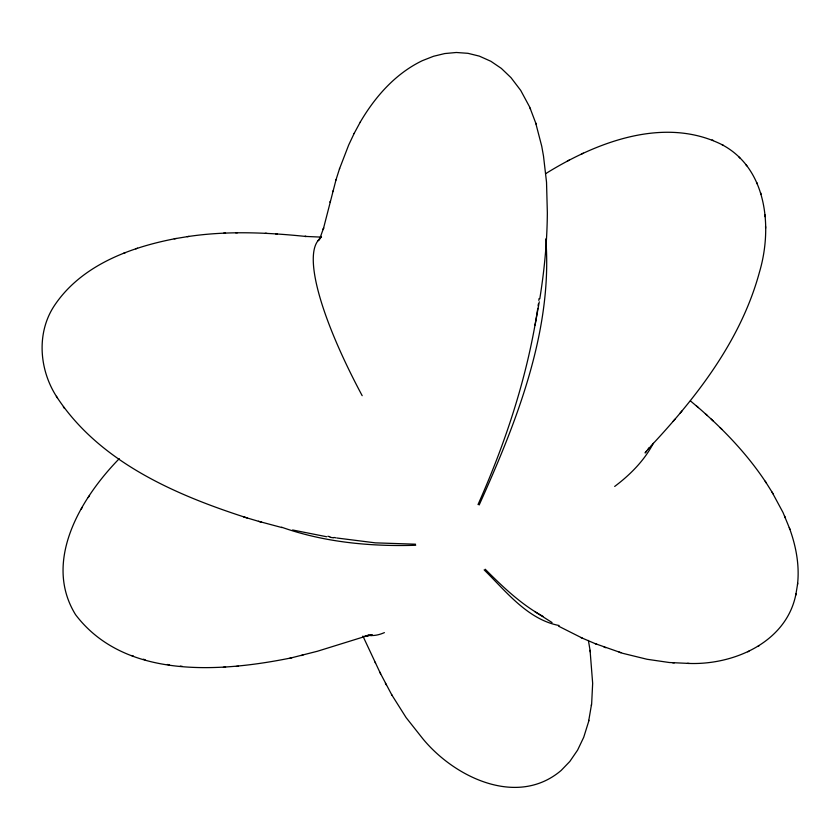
<?xml version="1.0" encoding="UTF-8"?>
<svg xmlns="http://www.w3.org/2000/svg" width="840" height="840" viewBox="0 0 840 840"><rect width="100%" height="100%" fill="white"/><g stroke="black" fill="none" stroke-linecap="round" stroke-linejoin="round"><path stroke-width="1.26" d="M797.496 584.609C799.732 565.32 795.963 545.706 789.264 527.625M538.828 300.373L539.038 298.62M391.534 694.491L406.108 717.591L422.751 738.654C454.409 777.347 517.377 807.734 561.183 770.427L569.835 761.45L577.595 750.12L583.726 737.258L588.525 721.907L591.654 703.678L592.662 683.298L590.058 650.297M538.135 305.707L538.377 303.923M537.758 308.406C527.499 376.236 505.858 441.998 478.023 504.567M687.414 663.369C732.784 665.626 786.692 642.663 795.984 593.796M539.784 298.809C544.373 270.333 547.155 241.49 547.344 212.646L546.525 182.196L543.501 156.103L541.748 146.265L535.689 122.955M795.753 595.235L797.738 583.159M588.703 721.13L588.851 720.29M591.381 705.505L591.528 704.624M539.28 301.802L535.08 325.091M336.074 179.571L323.201 229.541L323.673 227.829L319.316 239.935M332.63 191.741L332.808 191.027M329.942 202.157L330.141 201.401M339.455 168.966L348.673 145.036L354.239 133.266M335.885 180.18L339.633 168.409M479.168 504.977C516.285 422.531 552.962 330.992 545.8 238.917M360.234 122.199L360.339 121.979C375.165 96.673 395.546 73.511 422.363 60.659L433.556 56.27L444.738 53.56L456.341 52.49L467.943 53.319L479.356 56.133L490.875 61.288L501.333 68.397L510.993 77.648L520.716 90.416L529.641 106.974L536.141 124.131M354.092 133.539L360.339 121.979M119.27 458.661C81.102 497.742 42.556 561.099 75.537 614.639C124.677 679.581 220.784 672.294 291.869 657.762M81.102 509.261L82.404 507.15M88.273 497.532L89.544 495.464M320.859 237.027L321.3 236.397L317.782 241.007M647.85 449.516L649.173 447.794M649.803 447.174L645.089 452.949L646.496 451.238M650.601 446.355C697.515 396.218 741.258 339.402 759.476 272.076C772.601 227.819 767.172 168.63 722.075 144.722M673.228 421.239L674.94 419.244M680.19 413.06L681.954 410.991M545.549 173.733C596.82 141.834 665.458 115.437 723.429 145.383M747.758 651.84L748.976 651.189M758.131 646.244L759.392 645.561M567.347 161.028L569.174 160.125M581.322 154.13L583.307 153.153M176.232 238.476C130.589 247.097 81.732 265.041 54.684 305.172C35.879 333.007 39.249 370.902 57.529 398.066M123.511 253.344L125.36 252.672M135.755 248.84L137.519 248.199M289.842 658.235L317.363 651.263L368.445 635.408L364.833 636.226L371.259 634.988M301.119 655.557L303.009 655.106M366.019 635.996L372.372 634.767M187.152 236.68C226.548 230.654 266.637 232.407 306.127 236.492L304.857 236.387L320.691 237.101M174.248 238.802L189.021 236.376M320.628 237.29L321.489 237.153M367.983 635.387L369.054 635.303M223.398 667.275L225.603 667.128M236.418 666.425L238.518 666.278M415.685 545.275C370.482 546.641 324.502 542.356 281.652 527.216M223.629 233.163L225.55 233.111M235.704 232.806L237.489 232.754M415.58 544.204L375.333 542.85L336.998 538.02M367.028 635.46L371.627 635.523M559.094 625.517C527.499 619.458 505.995 591.245 484.144 569.888M595.161 643.639L622.787 653.331L647.021 659.264L669.27 662.508L689.178 663.442M672.683 662.792L674.321 662.855M265.262 233.289L266.952 233.394M275.699 233.909L277.274 234.003M167.391 664.493L169.491 664.755M180.296 666.12L182.311 666.372M330.026 537.285L333.501 537.81M326.571 536.729L292.582 529.977M333.921 537.464L335.969 537.841M327.842 536.288L329.868 536.687M281.988 527.583L258.437 521.283M56.364 396.302C98.952 461.874 175.297 494.876 247.086 517.933M243.6 516.905L261.692 522.249M131.586 655.505L133.465 656.093M143.335 659.211L145.152 659.778M604.086 647.136L605.776 647.703M619.07 652.124L620.949 652.754M558.516 626.147L582.404 638.179M580.766 637.476L597.009 644.427M712.11 139.902L713.433 140.553M543.081 616.424C521.083 604.401 502.761 586.856 485.195 569.226M552.058 622.545L534.629 611.499M690.417 400.89L698.365 407.62M696.433 405.909C722.788 428.589 747.232 453.925 766.364 483.074M705.4 413.826L707.396 415.58M711.218 419.108L713.045 420.872M720.143 427.686L722.022 429.492M738.958 157.007L739.935 158.088M745.92 164.777L746.907 165.869M63.326 406.749L64.47 408.481M772.013 492.072L783.058 512.568L789.989 529.431M765.188 481.215L773.199 493.952M386.306 684.925L385.371 683.183M391.997 695.3L380.216 672.987L362.911 636.079M380.688 673.922L379.754 672.01M375.081 662.183L375.564 663.191M784.697 516.201L785.411 517.996M530.093 108.066L530.534 109.221M756.84 182.606L757.386 184.076M760.536 192.644L761.082 194.124M588.389 640.426L590.341 651.966M765.051 214.872L765.125 216.667M765.545 226.38L765.629 228.175M653.3 443.3A222.138 117.81 -5.4 0 1 614.67 486.444M384.394 632.615A222.138 65.321 -70.2 0 1 370.65 635.481M362.177 395.682A222.138 52.5 57.6 0 1 319.337 239.253M319.904 238.749A222.138 52.5 57.6 0 1 320.502 238.277"/></g></svg>
